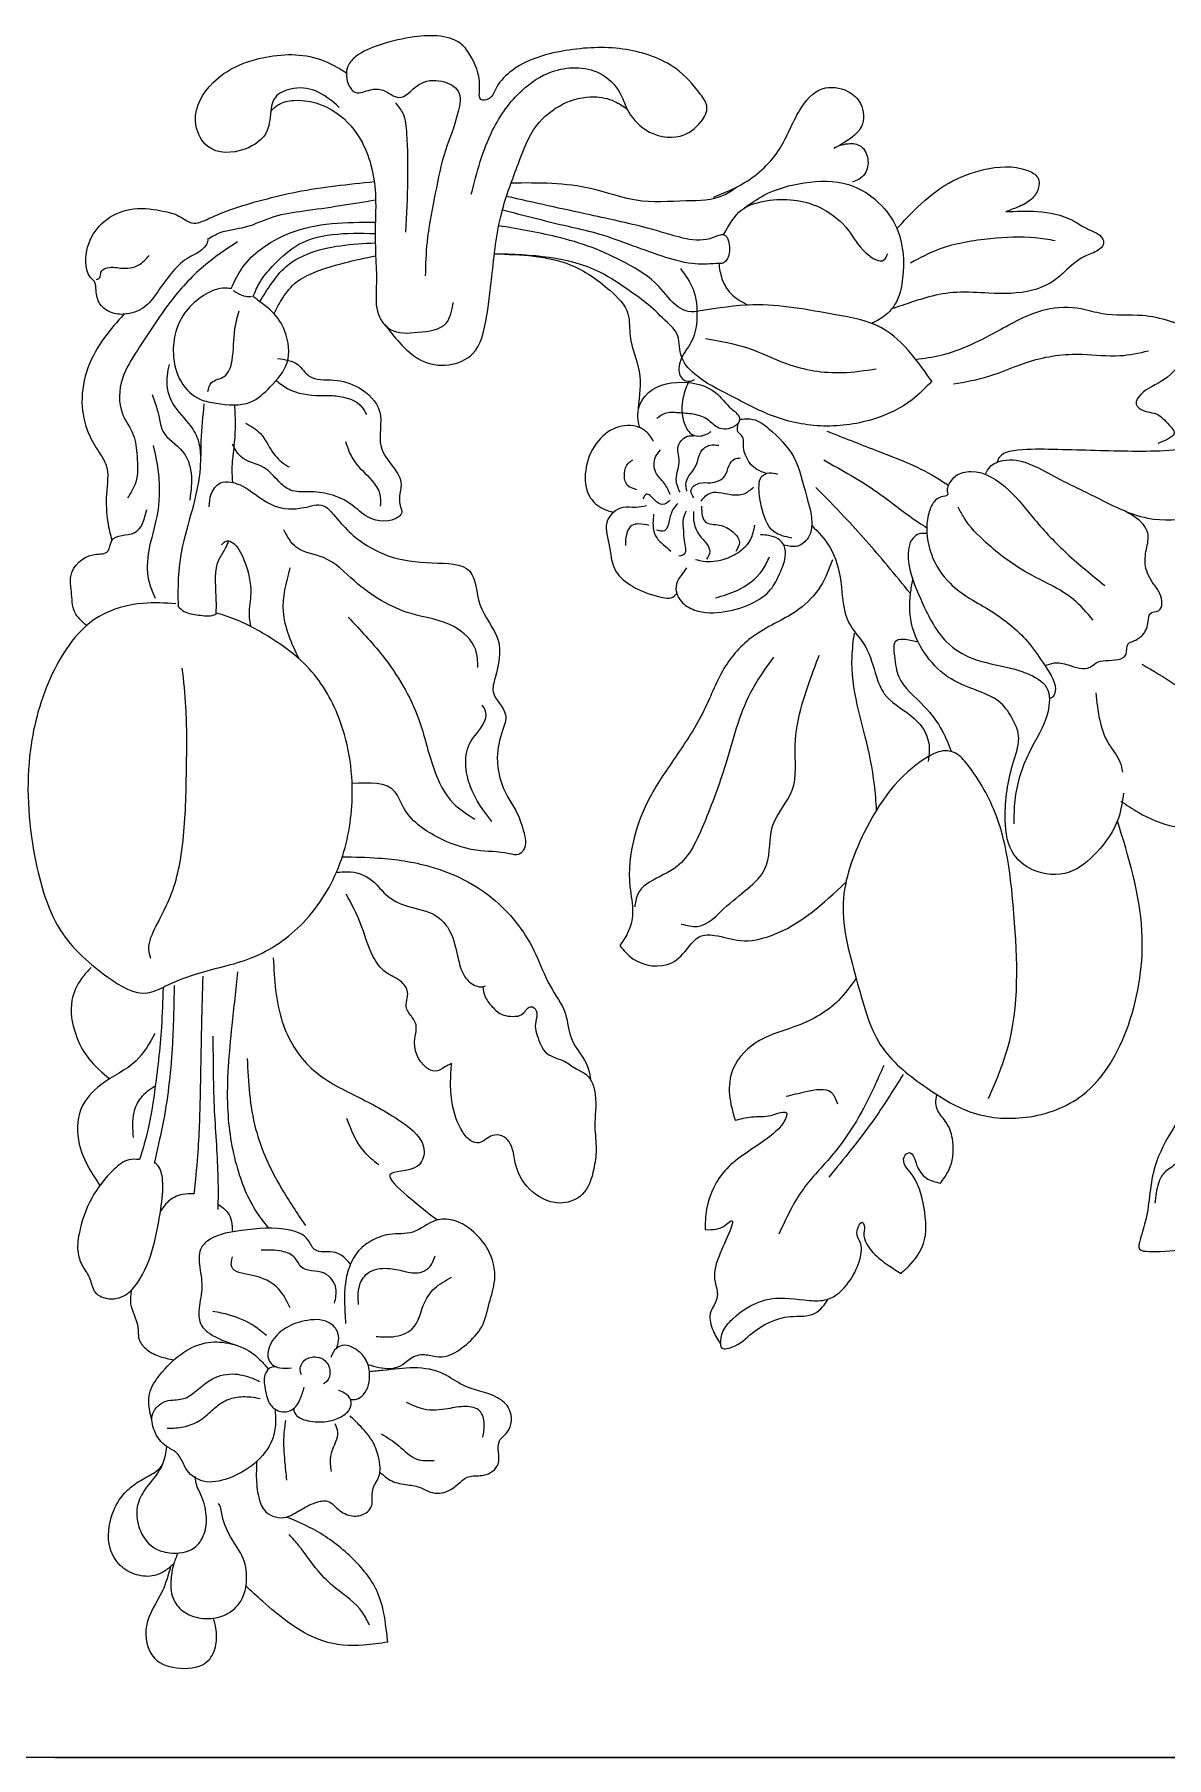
# Model space of a CAD drawing. Header units: millimetres. Extents: x -942 to 1387, y 0 to 1964.
# Drawn here: x -244.3 to -112, y 1139.7 to 1341.2 of the extents above; entities that cross this region are included whole.
import ezdxf

# ---------------------------------------------------------------- set-up
doc = ezdxf.new("R2010")
doc.units = ezdxf.units.MM
doc.layers.add('ceco.net 174', color=7, linetype='Continuous')

msp = doc.modelspace()

# ---------------------------------------------------------------- linework, layer by layer
at = {"layer": 'ceco.net 174', "lineweight": 5}
for p, q in [((266.57, 1139.73), (-266.43, 1139.73)), ((-241.94, 1139.73), (242.07, 1139.73))]:
    msp.add_line(p, q, dxfattribs=at)
for points in [[(-193.27, 1322.55), (-190.78, 1330.02), (-187.34, 1334.68), (-183.9, 1336.85), (-178.28, 1336.69), (-175.9, 1334.41), (-175.05, 1332.5), (-172.88, 1330.07), (-168.85, 1329.33), (-166.4, 1331.03), (-165.72, 1332.73), (-166.46, 1334.21), (-169.37, 1337.23), (-175.14, 1339.45), (-181.82, 1339.4), (-188.76, 1336.8), (-190.45, 1334.79), (-191.25, 1333.68), (-192.15, 1333.63), (-192.31, 1334.74), (-193.21, 1338.45), (-194.27, 1339.93), (-199.94, 1340.93), (-203.7, 1340.09), (-206.45, 1338.87), (-207.51, 1337.86), (-207.78, 1335.8), (-206.79, 1334.45), (-205.07, 1334.74), (-203.59, 1334.69), (-201.74, 1333.84), (-199.46, 1335.32), (-196.7, 1335.74), (-194.8, 1334.58), (-194.8, 1332.2), (-196.49, 1327.01), (-197.6, 1322.03), (-198.45, 1316.95), (-198.66, 1312.98)], [(-208.71, 1332.69), (-211.48, 1334.62), (-214.42, 1334.83), (-216.38, 1333.59), (-216.68, 1332.58), (-217.16, 1329.93), (-219.74, 1327.81), (-224.07, 1328.12), (-225.52, 1331.12), (-223.45, 1335.61), (-217.72, 1338.49), (-210.91, 1338.29), (-207.87, 1336.75)], [(-203.43, 1307.33), (-201.67, 1305.2), (-199.19, 1303.14), (-195.91, 1302.59), (-193.1, 1303.9), (-191.58, 1307.68), (-190.87, 1312.89), (-189.72, 1320.38), (-187.76, 1326.15), (-185.64, 1330.55), (-182.52, 1333.09), (-178.92, 1333.93), (-176.53, 1333.4), (-175.05, 1332.5)], [(-164.95, 1322.19), (-161.32, 1323.89), (-157.24, 1327.82), (-154.86, 1332.38), (-152.23, 1334.87), (-149.25, 1334.57), (-147.76, 1333.13), (-147.66, 1330.45), (-149.15, 1328.91), (-150.89, 1327.87)], [(-216.73, 1332.23), (-215.79, 1333.04), (-214.03, 1333.51), (-209.11, 1332.1), (-206.05, 1328.62), (-204.47, 1322.22), (-204.51, 1317.84), (-204.38, 1311.54), (-204.13, 1308.48), (-202.72, 1306.73), (-199.49, 1306.39), (-196.2, 1307.46), (-195.39, 1309.87)], [(-200.92, 1318.09), (-200.68, 1324.19), (-200.8, 1329.62), (-201.24, 1331.97), (-202.11, 1333.21)], [(-150.23, 1328.24), (-149.22, 1328.45), (-147.73, 1328.15), (-146.92, 1326.66), (-147.25, 1324.94), (-147.98, 1324.27), (-148.75, 1323.95)], [(-143.51, 1318.51), (-141.05, 1321.07), (-137.45, 1323.83), (-133.35, 1325.41), (-128.22, 1325.31), (-127.04, 1324.48), (-126.99, 1323.19), (-127.78, 1321.96), (-129.41, 1321.02), (-130.79, 1320.48)], [(-224.06, 1317.31), (-224.21, 1316.74), (-224.78, 1316.02), (-226.54, 1314.99), (-228.37, 1313.27), (-229.9, 1311.21), (-231.31, 1309.49), (-233.53, 1308.54), (-235.23, 1308.65), (-236.69, 1309.72), (-237.15, 1311.29), (-237.34, 1312.32), (-237.8, 1312.81), (-238.22, 1313.73), (-237.84, 1317.16), (-235.89, 1319.6), (-232.76, 1320.82), (-229.1, 1320.52), (-227.23, 1319.87), (-225.97, 1319.18), (-223.91, 1319.72), (-221.39, 1320.75), (-217.61, 1321.89), (-213.68, 1322.81), (-204.62, 1324.02)], [(-188.61, 1323.88), (-179.19, 1323.21), (-173.99, 1321.87), (-168.16, 1321.79), (-163.77, 1322.42), (-162.27, 1323.37)], [(-161.32, 1320.93), (-159.06, 1322.41), (-154.34, 1323.87), (-149.18, 1323.68), (-145.27, 1321.17), (-143.4, 1318.25), (-142.84, 1312.74), (-143.49, 1310.13), (-144.77, 1308.46), (-146.45, 1307.43)], [(-224.06, 1317.31), (-222.62, 1318.05), (-219.69, 1318.71), (-216.31, 1319.94), (-212.87, 1320.59), (-204.46, 1321.87)], [(-163.73, 1317.87), (-161.65, 1320.7), (-158.37, 1321.83), (-152.2, 1320.83), (-149.18, 1318.31), (-147.1, 1315.66), (-145.02, 1314.85), (-144.58, 1315.6)], [(-164.16, 1314.45), (-164.62, 1314.42), (-167.44, 1314.43), (-170.97, 1315.3), (-174.9, 1316.7), (-178.73, 1317.98), (-181.92, 1318.75), (-189.64, 1320.69)], [(-130.79, 1320.48), (-127.09, 1320.53), (-122.99, 1319.49), (-121.11, 1318.43), (-119.49, 1317.37), (-119.34, 1316.83), (-119.78, 1316.14), (-121.34, 1315.38), (-123.63, 1313.72), (-124.97, 1312.55), (-127.66, 1311.31), (-132.75, 1310.97), (-136.51, 1311.06), (-139.77, 1310.52), (-141.68, 1309.94), (-144.13, 1309.12)], [(-221.34, 1311.5), (-219.94, 1314.09), (-217.9, 1316.09), (-214.46, 1318.02), (-204.48, 1319.29)], [(-218.77, 1310.57), (-218.01, 1312.23), (-216.54, 1314.07), (-213.92, 1316.4), (-204.51, 1317.95)], [(-139.44, 1300.66), (-141.8, 1303.85), (-145.31, 1306.91), (-150.67, 1308.44), (-160.37, 1309.59), (-166.5, 1308.89), (-167.9, 1308.82), (-169.05, 1309.33), (-171.35, 1311.76), (-175.24, 1314.5), (-179.13, 1316.29), (-183.34, 1317.56), (-190.07, 1318.85)], [(-220.59, 1316.98), (-224.58, 1314.1), (-228.51, 1309.88), (-232.28, 1304.33), (-234.06, 1301), (-234.06, 1296.86), (-232.8, 1294.42), (-232.35, 1291.91), (-232.5, 1288.87), (-233.46, 1287.02)], [(-218, 1309.98), (-216.64, 1312.08), (-214.96, 1314.05), (-212.47, 1315.53), (-204.5, 1316.86)], [(-163.45, 1317.61), (-163.22, 1317.15), (-163.08, 1316.14), (-163.24, 1315.16), (-163.57, 1314.68), (-163.99, 1314.45), (-164.16, 1314.45)], [(-141.93, 1314.51), (-138.53, 1316.14), (-132.56, 1317.37), (-127.33, 1317.47), (-125.01, 1317.13)], [(-237.1, 1312.58), (-236.71, 1312.79), (-236.57, 1313.41), (-236.03, 1313.88), (-234.24, 1313.9), (-232.15, 1314.27), (-230.95, 1315.36)], [(-216.34, 1308.59), (-215.3, 1310.44), (-213.74, 1312.24), (-211.64, 1313.39), (-204.45, 1315.34)], [(-139.44, 1300.66), (-141.74, 1298.49), (-146.01, 1296.32), (-152.08, 1295.43), (-157.95, 1296.58), (-162.99, 1299), (-167.12, 1301.48), (-168.78, 1303.79), (-169.23, 1306.22), (-170.35, 1307.54), (-172.54, 1309.59), (-174.79, 1311.25), (-178.24, 1313.42), (-190.57, 1315.57)], [(-190.57, 1315.57), (-181.64, 1314.26), (-177.07, 1311.3), (-174.96, 1308.54), (-174.69, 1305.93), (-173.65, 1301.79), (-173.77, 1297.53)], [(-168.82, 1313.84), (-167.35, 1311.44), (-166.9, 1308.06), (-167.45, 1305.46), (-168.68, 1303.4), (-168.91, 1301.48), (-168.48, 1300.86), (-167.79, 1300.66), (-167.16, 1300.86)], [(-164.34, 1314.48), (-163.96, 1312.65), (-162.72, 1310.72), (-160.89, 1309.57)], [(-221.34, 1311.5), (-222.35, 1311.55), (-224.57, 1310.68), (-226.6, 1308.88), (-227.81, 1306.5), (-228.11, 1303.87), (-227.21, 1300.63), (-224.95, 1298.55), (-223.1, 1298.1), (-219.11, 1298.22), (-216.77, 1300.02), (-214.81, 1302.85), (-215.07, 1306.5), (-216.54, 1308.8), (-217.94, 1309.93), (-218.77, 1310.57)], [(-221.1, 1311.29), (-220.71, 1311.03), (-219.63, 1310.6), (-218.96, 1310.56)], [(-233.88, 1308.5), (-236.16, 1305.78), (-238.09, 1302.22), (-238.79, 1298.2), (-238.02, 1294.56), (-236.78, 1292.32), (-236, 1290.93), (-235.93, 1287.45), (-235.77, 1284.2), (-235.31, 1282.03)], [(-224.08, 1299.46), (-223.63, 1300.51), (-222.16, 1301.23), (-221.25, 1303.08), (-220.91, 1306.77), (-220.42, 1308.91)], [(-141.3, 1303.23), (-138.38, 1303.72), (-131.39, 1306.73), (-126.11, 1309.06), (-121.96, 1309.17), (-119.52, 1308.6), (-114.81, 1308.38), (-111.57, 1307.7), (-109.09, 1305.96), (-109.23, 1304.98), (-110.03, 1303.25), (-112.65, 1300.62), (-115.23, 1298.84), (-115.54, 1298.04), (-115.19, 1297.51), (-113.19, 1296.84), (-111.67, 1295.55), (-111.09, 1294.53), (-111.85, 1293.91), (-113.01, 1293.37)], [(-165.87, 1305.67), (-160.87, 1304.53), (-156.42, 1302.73), (-149.92, 1301.68), (-145.92, 1302.13)], [(-136.91, 1300.35), (-132.76, 1301.25), (-128, 1302.98), (-121.83, 1303.83), (-117.45, 1303.66), (-114.09, 1304.22)], [(-228.61, 1302.61), (-228.85, 1301.35), (-228.37, 1298.41), (-226.32, 1295.71), (-225.26, 1293.89), (-224.92, 1291.74)], [(-215.92, 1303.33), (-213.52, 1302.59), (-212.23, 1301.27), (-209.35, 1300.8), (-206.44, 1299.92), (-204, 1297.16), (-203.82, 1293.01), (-202.51, 1290.78), (-201.51, 1288.87), (-201.59, 1286.12), (-201.42, 1285.21), (-201.71, 1284.87), (-205.34, 1284.78), (-207.25, 1286.21), (-209.82, 1287.44), (-212.28, 1287.75), (-214.43, 1287.95), (-215.77, 1288.95), (-217.51, 1290.55), (-220.22, 1291.86), (-221.2, 1293.32)], [(-216.1, 1300.75), (-214.71, 1299.79), (-210.99, 1299), (-209.07, 1298.95), (-206.02, 1297.61), (-205.52, 1296.76)], [(-173.56, 1295.23), (-173.81, 1296.47), (-172.95, 1298.94), (-168.61, 1300.55), (-164.72, 1299.35), (-162.85, 1297.44), (-161.91, 1296.24), (-162.06, 1295.76)], [(-167.86, 1300.66), (-168.5, 1298.8), (-168.31, 1295.6), (-167.44, 1294.43), (-166.45, 1294.27), (-165.22, 1294.78)], [(-230.58, 1299.1), (-229.77, 1296.42), (-229.33, 1294.82), (-227.03, 1292.46), (-226.04, 1289.92), (-226.18, 1286.78)], [(-224.53, 1298.04), (-224.88, 1293.7), (-224.98, 1290.56), (-225.77, 1286.19), (-227.02, 1281.43), (-227.5, 1278.05), (-227.56, 1274.31)], [(-219.66, 1295.77), (-217.93, 1294.55), (-216.51, 1292.38), (-215.04, 1290.93), (-214.58, 1290.64)], [(-162.06, 1295.76), (-162.58, 1295.35), (-164.39, 1295.23), (-165.65, 1296.18), (-167.32, 1296.81), (-169.09, 1296.97), (-170.63, 1296.9), (-171.58, 1296.3)], [(-158.78, 1289.88), (-159.89, 1290.36), (-161.46, 1293.37), (-161.55, 1294.16), (-162.09, 1294.77), (-162.06, 1295.76)], [(-161.92, 1296.2), (-160.34, 1296.21), (-158.47, 1295.12), (-155.58, 1291.79), (-154.09, 1287.26), (-153.9, 1282.36), (-155.1, 1281.39), (-156.73, 1281.51)], [(-207.99, 1293.62), (-207.05, 1291.47), (-204.85, 1289.01), (-204, 1287.53), (-203.91, 1286.05)], [(-171.96, 1293.62), (-172.59, 1294.54), (-173.65, 1295.27), (-176.36, 1295.22), (-178.64, 1293.43), (-179.9, 1290.23), (-179.46, 1287.23), (-177.91, 1285.78), (-176.6, 1285.35)], [(-168.87, 1287.69), (-169.31, 1289.19), (-168.95, 1291.44), (-169.11, 1292.83), (-168.02, 1294.23), (-167.29, 1294.27)], [(-151.72, 1294.84), (-146.02, 1292.62), (-139.03, 1289.48), (-137.49, 1288.5)], [(-230.2, 1275.28), (-230.96, 1277.41), (-230.94, 1280.87), (-230, 1284.87), (-229.82, 1289.86), (-230.43, 1293.17)], [(-170.02, 1287.44), (-170.73, 1288.75), (-171.7, 1290.01), (-171.72, 1291.81), (-171.15, 1292.63)], [(-168.07, 1287.8), (-168.16, 1288.84), (-166.98, 1290.84), (-166.43, 1292.43), (-165.36, 1293.19), (-164.34, 1293.18)], [(-167.25, 1287.04), (-167.6, 1287.84), (-166.63, 1288.74), (-165.31, 1288.8), (-163.64, 1289.59), (-163.14, 1290.8), (-162.5, 1291.56), (-161.8, 1291.7)], [(-133.16, 1289.8), (-132.62, 1290.67), (-131.12, 1291.4), (-125.16, 1289.57), (-120.53, 1287.26), (-114.2, 1284.67), (-108.5, 1284.76), (-104.22, 1286.45), (-102.8, 1288.86), (-102.98, 1292.06), (-103.6, 1293.49), (-104.03, 1293.54), (-108.6, 1292.92), (-117.04, 1292.48), (-125.78, 1292.7), (-129.86, 1292.53), (-130.85, 1292.28), (-131.41, 1291.91), (-131.63, 1291.63), (-131.8, 1291.2)], [(-173.93, 1287.97), (-175.03, 1288.53), (-175.36, 1289.9), (-174.91, 1291.09), (-174.38, 1291.47)], [(-155.81, 1282.33), (-157.87, 1283.07), (-159.37, 1286.1), (-159.63, 1288.46), (-159.33, 1289.51), (-158.43, 1289.96), (-157.46, 1289.81)], [(-152.07, 1291.46), (-145.78, 1287.68), (-141.18, 1284.3), (-140.02, 1283.54)], [(-137.49, 1288.5), (-136.57, 1289.63), (-134.87, 1290.12), (-130.42, 1287.93), (-127.38, 1284.47), (-123.63, 1280.51), (-119.18, 1276.77)], [(-223.91, 1286), (-223.69, 1287.47), (-222.6, 1288.77), (-221.4, 1288.88), (-219.28, 1287.96), (-216.34, 1286.11), (-212.85, 1285.89), (-210.57, 1286.11), (-209.4, 1285.1), (-207.56, 1283.07), (-203.01, 1280.27), (-197.83, 1279.43), (-193.45, 1278.44), (-192.27, 1274.57), (-190.14, 1270.39), (-190.49, 1265.99), (-190.71, 1264.33), (-189.27, 1261.66), (-189.62, 1259.84), (-190.23, 1256.66), (-189, 1252.03), (-188.08, 1250.49), (-187.19, 1248.15), (-187.19, 1245.82), (-187.74, 1245.34), (-188.84, 1245.41), (-192.68, 1245.82), (-197.32, 1247.41), (-201.2, 1250.83), (-202.16, 1252.61), (-207.21, 1253.62)], [(-170.01, 1286.74), (-170.91, 1286.24), (-171.87, 1286.81), (-172.81, 1287.45), (-173.2, 1286.92)], [(-166.41, 1286.65), (-165.51, 1287.52), (-162.98, 1287.43), (-161.38, 1287.52), (-160.27, 1288.28)], [(-141.92, 1275.83), (-144.62, 1279.12), (-149.68, 1284.83), (-153, 1288.26)], [(-137.49, 1288.5), (-137.65, 1287.92), (-137.57, 1287.41), (-138.32, 1287.14), (-139.16, 1286.58), (-139.78, 1285.23), (-140.02, 1283.24), (-139.48, 1280.43), (-137.3, 1277.04), (-132.41, 1273.73), (-128, 1269.95), (-126.19, 1267.39), (-125.04, 1264.23), (-125.23, 1263.82), (-125.67, 1263.53)], [(-238.24, 1272.09), (-239.64, 1273.67), (-240.03, 1276.07), (-240.11, 1277.85), (-237.32, 1280.4), (-235.77, 1280.79), (-235.31, 1282.03), (-232.68, 1282.96), (-231.21, 1285.67)], [(-172.77, 1286.1), (-174.04, 1285.91), (-175.55, 1285.9), (-176.6, 1285.35), (-177.34, 1284.44), (-177.19, 1281.7), (-176.36, 1278.43), (-174.43, 1276.69), (-171.38, 1275.48), (-169.54, 1275.53), (-169.25, 1275.86)], [(-169.12, 1286.37), (-169.69, 1285.68), (-170.13, 1284.33), (-170.68, 1283.18), (-171.62, 1283.27)], [(-166.36, 1286.05), (-165.88, 1284.19), (-164.29, 1283.85), (-162.68, 1283.04), (-161.93, 1281.83), (-162.36, 1280.77)], [(-120.56, 1272.72), (-122.91, 1275.18), (-128.21, 1278.24), (-133.07, 1281.79), (-135.64, 1284.68), (-136.35, 1285.94)], [(-172.46, 1283.81), (-173.69, 1283.98), (-174.51, 1283.79), (-175.09, 1282.92), (-175.25, 1281.45)], [(-171.95, 1285.13), (-172.03, 1284.06), (-171.73, 1282.6), (-170.83, 1281.57), (-169.94, 1280.79)], [(-168.15, 1285.48), (-168.5, 1284.58), (-168.47, 1283.16), (-168.4, 1282.03), (-168.4, 1280.43), (-169, 1280.22)], [(-167.3, 1285.45), (-167.23, 1284.08), (-166.61, 1282.68), (-165.72, 1281.6), (-165.39, 1280.77), (-165.76, 1279.88)], [(-167.06, 1279.82), (-166.15, 1279.64), (-163.7, 1279.86), (-161.9, 1280.76), (-160.63, 1282.12), (-160.13, 1283.85)], [(-153.45, 1283.8), (-151.37, 1281.28), (-150.08, 1277.22), (-149.12, 1272.41), (-147.19, 1269.64), (-145.91, 1266.13), (-144.98, 1264.12), (-142.01, 1261.67), (-140.24, 1259.7), (-139.72, 1257.5), (-139.84, 1256.21)], [(-126.19, 1267.39), (-125.14, 1267.72), (-123.48, 1267.5), (-120.93, 1267.22), (-120.21, 1267.72), (-119.1, 1268), (-116.72, 1268.77), (-116.45, 1269.99), (-115.89, 1270.27), (-114.79, 1270.99), (-114.12, 1272.59), (-113.9, 1273.48), (-112.9, 1273.86), (-112.75, 1275.81), (-113.46, 1276.91), (-114.45, 1279.07), (-114.34, 1281), (-114.18, 1282.94), (-114.73, 1283.94), (-116.86, 1285.5)], [(-223.09, 1273.43), (-223.1, 1275.53), (-222.75, 1279.87), (-222, 1281.14), (-221.63, 1281.99)], [(-222.48, 1281.53), (-222.17, 1281.85), (-221.63, 1281.99), (-221, 1281.64), (-219.75, 1279.51), (-219.06, 1275.88), (-219.25, 1273.42), (-219.09, 1272)], [(-192.51, 1267.21), (-192.76, 1269.24), (-195.3, 1271.97), (-200.32, 1273.5), (-206.93, 1277.31), (-210.55, 1280.04), (-213.73, 1281.25), (-215.19, 1283.28)], [(-168.11, 1278.83), (-168.75, 1277.95), (-169.29, 1276.92), (-169.25, 1275.86), (-168.73, 1274.94), (-167.16, 1273.91), (-163.63, 1273.74), (-160.19, 1274.84), (-158.28, 1276.3), (-157.2, 1278.21), (-156.56, 1280.12), (-156.71, 1281.46), (-157.41, 1282.24), (-158.5, 1282.62), (-159.44, 1282.71)], [(-140.01, 1282.86), (-140.92, 1282.81), (-141.61, 1282.33), (-142.18, 1279.9), (-140.73, 1275.2), (-137.7, 1270.18), (-134.63, 1268.24), (-130.37, 1267.16), (-128.37, 1266.52), (-126, 1264.84), (-125.88, 1261.94), (-128.06, 1257.23), (-129.73, 1251.63), (-129.84, 1248.93)], [(-151.03, 1279.79), (-152.43, 1276.71), (-154.96, 1274.01), (-160.05, 1271.02), (-163.54, 1267.37), (-166.07, 1262.17), (-169.41, 1256.7), (-172.56, 1251.69), (-174.23, 1247.28), (-174.72, 1241.54), (-174.42, 1238.48), (-175, 1236.11), (-175.92, 1234.67)], [(-164.72, 1275.34), (-162.2, 1276.21), (-159.23, 1278.59), (-158.4, 1280.14)], [(-214.49, 1278.83), (-215.28, 1273.75), (-213.49, 1268.29)], [(-117.02, 1252.49), (-117.61, 1249.58), (-120.15, 1245.59), (-123.38, 1243.26), (-127.64, 1243.53), (-130.04, 1245.66), (-130.84, 1249.92), (-130.57, 1253.22), (-129.83, 1256.31), (-129.29, 1259.25), (-129.98, 1261.14), (-131.34, 1263.01), (-133.89, 1264.4), (-137.18, 1265.85), (-140.02, 1268.54), (-141.67, 1271.84), (-141.91, 1275.87), (-141.65, 1277.43)], [(-114.85, 1267.57), (-111.01, 1265.22), (-107.56, 1263.03), (-104.35, 1262.17), (-100.8, 1262.54), (-96.36, 1264.68), (-92.76, 1267.96), (-90.1, 1271.25), (-89.86, 1272.58), (-91.04, 1273.05), (-94.72, 1274.46), (-96.68, 1275.48), (-99.38, 1276.83), (-104.97, 1277.22)], [(-227.8, 1274.65), (-231.66, 1274.69), (-236.78, 1273.16), (-242.26, 1266.44), (-244.82, 1257.6), (-244.3, 1245.03), (-241.02, 1236.04), (-235.75, 1230.97), (-231.14, 1229.14), (-229.09, 1229.91), (-225.52, 1231.34), (-219, 1233.23), (-212.93, 1237.35), (-208.63, 1244.28), (-207.2, 1251.96), (-208.91, 1261.7), (-212.81, 1267.66), (-216.53, 1270.52), (-221.28, 1272.98), (-223, 1273.55)], [(-227.56, 1274.31), (-226.83, 1273.75), (-225.18, 1273.33), (-223.35, 1273.34), (-223.09, 1273.43)], [(-207.67, 1273.06), (-203.66, 1268.58), (-199.42, 1261.13), (-197.66, 1255.37), (-195.34, 1251.29), (-192.85, 1249.45)], [(-145.88, 1250.52), (-146.14, 1253.5), (-147.21, 1259.08), (-148.14, 1262.82), (-148.75, 1268.46), (-148.48, 1271.21)], [(-141.01, 1270.16), (-142.52, 1270.45), (-143.57, 1270.33), (-143.8, 1268.53), (-143.28, 1266.09), (-140.31, 1262.65), (-138.22, 1259.8), (-137.14, 1257.36)], [(-157.94, 1268.41), (-160.65, 1264.21), (-163.56, 1255.81), (-166.08, 1248.92), (-169.23, 1243.93), (-172.43, 1242.09), (-173.62, 1241.03), (-174.05, 1239.89), (-174.16, 1239.19)], [(-168.72, 1237.19), (-166.84, 1236.92), (-163.4, 1239.31), (-158.75, 1244.11), (-158, 1248.77), (-155.76, 1252.83), (-155.41, 1258.05), (-154.57, 1262.93), (-152.59, 1268.65)], [(-230.74, 1233.18), (-230.96, 1234.27), (-230.14, 1236.9), (-228.32, 1240.76), (-226.92, 1247.47), (-226.57, 1255.67), (-226.64, 1262.58), (-227.06, 1267.12)], [(-120.24, 1264.23), (-119.8, 1261.04), (-118.76, 1258.28), (-117.45, 1256.17), (-117.13, 1254.94)], [(-190.86, 1249.17), (-193.38, 1253.25), (-193.33, 1258.54), (-191.66, 1261.06), (-191.61, 1262.12), (-192.02, 1262.78)], [(-117.33, 1251.58), (-115.31, 1250.26), (-111.07, 1248.59), (-104.96, 1248.71), (-101.36, 1251.01), (-99.77, 1254.42), (-100.09, 1258.73), (-100.88, 1260.83), (-100.92, 1261.63), (-100.8, 1262.54)], [(-132.79, 1216.8), (-130.57, 1222.62), (-129.83, 1238.33), (-131.87, 1249.79), (-135.29, 1255.89), (-136.65, 1257.17), (-137.88, 1257.45), (-139.87, 1256.74), (-147.36, 1247.83), (-149.79, 1239.68), (-148.1, 1230.22), (-145.13, 1222.63), (-140.06, 1218.07), (-134.99, 1215.25), (-128.4, 1214.6), (-121.81, 1217.2), (-116.45, 1225.38), (-114.86, 1236.39), (-117.72, 1249.27)], [(-209.04, 1243.22), (-207.38, 1243.3), (-204.64, 1242.09), (-203.28, 1240.65), (-200.75, 1239.29), (-197.4, 1238.17), (-196.07, 1236.85), (-194.77, 1232.98), (-194.02, 1231.02), (-192.75, 1229.97), (-192.06, 1229.85), (-191.61, 1229.97)], [(-208.35, 1245.07), (-204.14, 1244.91), (-198.12, 1243.93), (-190.46, 1239.92), (-185.73, 1233.65), (-184.07, 1229.98), (-182.27, 1226.67), (-181.56, 1223.79), (-179.63, 1220.41), (-179.33, 1218.99)], [(-175.92, 1234.67), (-174.4, 1233.14), (-169.84, 1232.67), (-167.86, 1234.5), (-166.56, 1235.73), (-164.85, 1235.87), (-161.8, 1235.26), (-158.16, 1235.86), (-149.47, 1242.09)], [(-195.58, 1220.88), (-196.35, 1220.48), (-197.52, 1219.99), (-198.5, 1220.39), (-199.87, 1223.82), (-199.73, 1225.39), (-200.18, 1226.28), (-200.85, 1227.39), (-200.72, 1229.22), (-201.56, 1230.51), (-203.3, 1231.58), (-204.73, 1233.37), (-206.25, 1237.34), (-207.9, 1240.68)], [(-87.71, 1238.27), (-92.14, 1229.22), (-98.84, 1219.41), (-104.05, 1212.11), (-105.94, 1210.42), (-107.7, 1210.49), (-108.38, 1211.5), (-109.39, 1211.91), (-110.48, 1211.5), (-110.48, 1210.62), (-111.02, 1209.07), (-112.24, 1208.12), (-112.91, 1206.9), (-113.36, 1204.54)], [(-216.43, 1233.23), (-215.37, 1225.76), (-211.98, 1220.33), (-206.62, 1217.02), (-201.54, 1214.13), (-198.78, 1210.61), (-199.58, 1208.87), (-202.79, 1207.87), (-200.81, 1205.46), (-197.24, 1202.59)], [(-237.71, 1232.1), (-238.86, 1230.81), (-239.96, 1228.28), (-239.53, 1224.31), (-238, 1221.44), (-235.55, 1219.1)], [(-220.59, 1231.62), (-221.27, 1225.31), (-221.77, 1215.73), (-220.62, 1208.58), (-218.12, 1203.12), (-217, 1201.64)], [(-229.3, 1229.75), (-229.51, 1225.15), (-230.32, 1217.51), (-231.2, 1212.63), (-232.08, 1209.66)], [(-228.01, 1230.01), (-228.25, 1222.68), (-229.37, 1213.65), (-230.33, 1209.33)], [(-225.67, 1205.64), (-225.25, 1210.1), (-224.94, 1217.25), (-224.78, 1225.51), (-224.63, 1231.1)], [(-191.92, 1229.87), (-191.68, 1228.78), (-190.83, 1227.53), (-189.58, 1226.57), (-188.36, 1226.4), (-187.63, 1226.49), (-186.99, 1226.98), (-186.72, 1227.31), (-186.25, 1227.52), (-185.8, 1227.26), (-185.79, 1225.28), (-185.57, 1224.16), (-184.42, 1222.07), (-182.32, 1221.1), (-181.01, 1220.27), (-179.85, 1219.6), (-178.78, 1217.25), (-178.82, 1213.51), (-178.68, 1210.82), (-178.96, 1208.55), (-180.29, 1205.57), (-182.56, 1204.58), (-186.1, 1205.86), (-188.09, 1209.12), (-188.85, 1211.72), (-189.72, 1212.43), (-190.79, 1212.45), (-191.56, 1212.03), (-192.38, 1211.61), (-193.31, 1211.84), (-194.31, 1212.94), (-195.51, 1216.23), (-195.69, 1218.85), (-195.58, 1220.88)], [(-148.26, 1230.87), (-150.34, 1228.27), (-154.98, 1225.37), (-159.57, 1223.57), (-162.68, 1220.23), (-163.08, 1217.23), (-162.43, 1214.25)], [(-230.26, 1224.39), (-232.47, 1221.2), (-236.57, 1218.41), (-238.92, 1215.54), (-239.11, 1211.44), (-237.94, 1208.58), (-236.7, 1206.63)], [(-223.48, 1224.08), (-223.32, 1215.32), (-222.9, 1207.41), (-222.9, 1203.8)], [(-219.48, 1221.48), (-218.49, 1213.26), (-215.46, 1206.27), (-212.67, 1201.94)], [(-145.04, 1220.67), (-147.42, 1215.63), (-151.18, 1210.03), (-154.41, 1206.28), (-157.31, 1200.93)], [(-142.79, 1219.59), (-146.33, 1214.16), (-151.48, 1207.59)], [(-230.22, 1218.24), (-231.95, 1216.84), (-232.73, 1215.15), (-232.8, 1212.22)], [(-156.47, 1217.05), (-154.14, 1217.6), (-151.17, 1217.5), (-150.47, 1216.18)], [(-162.43, 1214.25), (-160.5, 1214.63), (-158.28, 1214.81), (-157.44, 1215.06), (-156.43, 1215.12), (-156.55, 1214.42), (-157.46, 1213.13), (-159.49, 1211.53), (-163.87, 1208.07), (-165.85, 1203.21), (-165.93, 1201.46)], [(-204.1, 1209.02), (-205.77, 1210.54), (-207.83, 1214.47)], [(-232.08, 1209.66), (-233.33, 1209.62), (-235.03, 1208.52), (-237.65, 1205.13), (-239.13, 1200.97), (-239.25, 1198.69), (-238.66, 1197.09), (-237.87, 1195.71), (-237.32, 1194.23), (-235.9, 1193.42), (-233.66, 1193.85), (-232.31, 1195.24), (-230.46, 1199.44), (-229.58, 1203.86), (-229.37, 1207.26), (-229.96, 1208.99), (-230.33, 1209.33)], [(-143.03, 1196.34), (-142.13, 1197.19), (-140.41, 1199.83), (-140.34, 1203.98), (-141.95, 1208.17), (-142.66, 1209.19), (-142.56, 1210.15), (-142.03, 1210.46), (-141.52, 1209.93), (-141.2, 1209.03), (-140.06, 1207.48), (-138.42, 1206.89)], [(-225.67, 1205.64), (-227.06, 1205.57), (-228.72, 1204.73), (-229.62, 1203.57)], [(-222.89, 1204.43), (-221.73, 1203.42), (-221.31, 1202.41), (-221.21, 1201.2)], [(-165.93, 1201.46), (-164.63, 1201.52), (-163.61, 1201.96), (-162.98, 1202.44), (-164.31, 1198.35), (-164.76, 1195.31), (-164.51, 1193.68), (-165.33, 1191.61), (-165, 1189.65), (-164.14, 1188.1)], [(-207.39, 1197.42), (-209.15, 1198.77), (-211.62, 1199.15), (-212.37, 1200.27), (-214.47, 1201.4), (-220.16, 1201.35), (-223.81, 1200.33), (-224.83, 1199.36), (-225.05, 1197.38), (-224.78, 1194.8), (-225.1, 1192.22), (-224.94, 1190.5), (-223.27, 1188.95), (-220.69, 1187.93)], [(-205.36, 1185.69), (-204.07, 1185.35), (-201.55, 1185.54), (-200.55, 1186.27), (-198.94, 1186.86), (-197.41, 1186.62), (-196.05, 1186.71), (-193.85, 1188.04), (-192.05, 1190.1), (-191.17, 1192.85), (-190.54, 1195.57), (-191.35, 1199.18), (-192.66, 1200.86), (-195.45, 1202.57), (-197.38, 1202.55), (-200.1, 1201.17), (-202.85, 1200.89), (-204.81, 1200.23), (-206.45, 1198.99), (-207.53, 1197.08), (-208.03, 1194.94), (-208.09, 1193.02), (-207.98, 1190.48)], [(-164.14, 1188.1), (-163.85, 1189.53), (-162.75, 1190.99), (-158.24, 1193.38), (-153.78, 1193.18), (-151.67, 1193.3), (-149.15, 1195.3), (-147.93, 1197.71), (-147.74, 1199.79), (-148.16, 1201.32), (-147.47, 1202.27), (-147.36, 1202.07), (-147.37, 1201.05), (-146.29, 1198.76), (-144.52, 1197.3), (-143.03, 1196.34)], [(-209.26, 1192.87), (-209.1, 1194.58), (-210.49, 1196.36), (-213.18, 1197.11), (-213.88, 1198.13), (-215.43, 1198.93), (-217.85, 1199.04)], [(-214.47, 1192.33), (-215.81, 1194.53), (-219.03, 1196.14), (-221.29, 1197.11), (-221.18, 1198.29)], [(-206.46, 1192.72), (-206.36, 1194.84), (-205.42, 1196.34), (-203.03, 1196.93), (-201.12, 1196.59), (-199.27, 1196.45), (-198.28, 1196.96), (-197.48, 1198.41)], [(-204.4, 1188.97), (-202.44, 1188.94), (-200.19, 1189.86), (-198.71, 1192.99), (-197.58, 1194.57), (-195.6, 1195.89)], [(-233.05, 1194.33), (-233.1, 1192.79), (-232.28, 1190.14), (-232.07, 1188.51), (-231.2, 1187.43), (-229.7, 1186.62), (-228.02, 1186.25)], [(-164.14, 1188.1), (-164.06, 1187.7), (-162.83, 1187.71), (-160.44, 1189.36), (-156, 1191.29), (-154.44, 1191.35), (-153.13, 1191.66), (-152.2, 1192.42), (-151.55, 1193.34)], [(-217.2, 1189.06), (-218.6, 1190.13), (-221.55, 1191.47), (-223.49, 1191.9)], [(-209.05, 1187.57), (-208.78, 1188.49), (-208.97, 1189.63), (-209.96, 1190.6), (-212.78, 1190.78), (-215.26, 1189.75), (-216.8, 1187.96), (-217.02, 1186.46), (-216.51, 1185.65), (-215.65, 1185.28), (-214.3, 1185.31)], [(-230.62, 1179.23), (-230.87, 1180.22), (-230.9, 1182.27), (-229.68, 1184.47), (-227.24, 1186.87), (-224.35, 1188.21), (-221.68, 1188.18), (-219.3, 1187.29), (-217.81, 1186.07), (-216.98, 1185.16)], [(-207.37, 1181.58), (-206.69, 1181.63), (-205.88, 1182.18), (-205.17, 1184.64), (-205.63, 1186.31), (-206.85, 1187.51), (-208.12, 1187.93), (-209.05, 1187.57), (-209.71, 1186.51)], [(-216.06, 1185.4), (-216.68, 1185.35), (-217.31, 1184.72), (-217.37, 1182.82), (-216.71, 1180.94), (-215.69, 1180.22), (-214.26, 1180.38), (-213.27, 1181.66), (-212.8, 1183.05)], [(-213.12, 1184.47), (-213.26, 1184.9), (-212.76, 1186.18), (-211.32, 1186.55), (-210.41, 1186.16), (-209.94, 1185.49), (-209.83, 1184.51), (-210.14, 1183.75), (-210.55, 1183.41)], [(-203.96, 1173.1), (-202.57, 1172.07), (-200.71, 1171.62), (-199.14, 1171.26), (-197.82, 1170.7), (-195.65, 1171.08), (-193.45, 1172.6), (-191.82, 1172.74), (-190.13, 1174.04), (-190.09, 1175.47), (-189.97, 1176.76), (-189.07, 1177.77), (-188.84, 1180.47), (-190.21, 1181.8), (-194.31, 1183.3), (-196.48, 1184.57), (-199.96, 1185.29), (-203.6, 1184.99), (-205.19, 1184.84)], [(-216.21, 1180.47), (-216.17, 1178.84), (-216.53, 1176.94), (-218.67, 1174.09), (-221.7, 1172.37), (-224.62, 1172.04), (-226.46, 1173.26), (-227.77, 1175.39), (-228.9, 1176.1), (-230.33, 1177.95), (-230.51, 1179.94), (-228.93, 1181.4), (-227.06, 1181.66), (-223.85, 1183.83), (-221.23, 1184.58), (-218.85, 1184.07), (-218.02, 1183.71)], [(-228.84, 1178.23), (-226.9, 1178.4), (-225.18, 1179.05), (-223.56, 1180.33), (-222.4, 1181.26), (-220.86, 1181.83), (-219.04, 1181.89), (-217.94, 1181.71)], [(-214.05, 1180.52), (-213.95, 1180.08), (-212.34, 1179.1), (-210.21, 1179.03), (-208.67, 1179.48), (-207.5, 1180.48), (-207.34, 1181.5), (-208.11, 1182.34), (-208.81, 1182.66)], [(-191.93, 1177.19), (-191.76, 1178.78), (-192.29, 1180.24), (-193.93, 1180.77), (-196.01, 1180.51), (-198.84, 1180.46), (-200.84, 1181.26)], [(-218.36, 1174.36), (-218.41, 1172.54), (-218.13, 1170.17), (-217.31, 1168.47), (-214.88, 1167.85), (-213.88, 1168.31), (-212.51, 1169.09), (-211.45, 1169.55), (-210.07, 1169.69), (-208.67, 1168.63), (-206.96, 1167.96), (-205.58, 1168.35), (-205.01, 1168.95), (-204.8, 1171.04), (-204.11, 1172.49), (-204.13, 1174.89), (-204.88, 1176.8), (-206.41, 1178.65), (-207.43, 1179.67)], [(-214.84, 1172.15), (-215.06, 1174.43), (-215.17, 1177.28), (-214.95, 1179.12)], [(-209.63, 1173.17), (-209.71, 1174.9), (-209.1, 1176.69), (-208.88, 1177.76), (-209.19, 1178.73)], [(-203.79, 1177.57), (-201.75, 1176.18), (-199.63, 1174.62), (-197.62, 1174.48)], [(-228.9, 1176.1), (-229.38, 1174.02), (-231.23, 1171.34), (-232.24, 1169.43), (-232.06, 1166.46), (-230.45, 1164.31), (-228.55, 1163.66), (-225.69, 1164.25), (-224.51, 1165.87), (-224.26, 1168.06), (-224.89, 1170.45), (-225.47, 1171.95), (-225.52, 1172.58)], [(-228.04, 1162.42), (-229.04, 1161.59), (-230.31, 1161.01), (-232.4, 1161.1), (-234.31, 1162.2), (-235.49, 1164.21), (-235.21, 1168.27), (-233.78, 1170.68), (-232.4, 1171.83), (-230.78, 1172.79), (-229.4, 1173.97), (-229.24, 1174.4)], [(-227.6, 1163.63), (-228.09, 1162.27), (-228.38, 1160.68), (-228.15, 1158.36), (-227.04, 1156.9), (-225.42, 1156.13), (-223.42, 1156.02), (-221.55, 1156.7), (-220.41, 1157.75), (-219.56, 1160.24), (-219.95, 1163), (-221.42, 1165.54), (-222.48, 1168.44), (-222.69, 1169.21), (-222.84, 1169.42)], [(-203.04, 1153.23), (-203.29, 1155.31), (-204.2, 1158.96), (-207.32, 1163.16), (-211.43, 1166.23), (-214.88, 1167.85)], [(-205.16, 1155.19), (-205.99, 1156.68), (-209.14, 1159.55), (-211.18, 1161.54), (-213.42, 1164.49), (-214.58, 1165.82)], [(-228.43, 1162.08), (-229.39, 1159.2), (-231.26, 1155.13), (-230.32, 1151.35), (-227.29, 1150.17), (-224.03, 1151.06), (-223.14, 1152.91), (-223.14, 1154.84), (-223.42, 1156.02)], [(-203.04, 1153.23), (-205.86, 1152.86), (-210.64, 1153.36), (-214.75, 1155.6), (-217.66, 1157.97), (-219.65, 1159.82)]]:
    msp.add_spline(points, degree=3, dxfattribs=at)
for points, knots in [([(-163.45, 1317.61), (-163.56, 1317.68), (-163.82, 1317.86), (-164.53, 1317.68), (-165.97, 1317), (-168.02, 1317.22), (-170.22, 1317.88), (-172.62, 1318.57), (-175.78, 1319.35), (-181.45, 1320.56), (-185.91, 1321.56), (-189.16, 1322.28)], [0, 0, 0, 0, 0.367549, 0.916811, 2.047898, 5.223064, 6.632906, 9.021162, 12.692516, 16.395346, 26.403314, 26.403314, 26.403314, 26.403314]), ([(-221.17, 1288.84), (-221.2, 1289.33), (-221.28, 1290.68), (-220.99, 1292.87), (-220.79, 1295.39), (-220.88, 1297.06), (-220.92, 1297.9)], [3.08556, 3.08556, 3.08556, 3.08556, 4.494039, 6.914009, 9.290867, 11.660344, 11.660344, 11.660344, 11.660344]), ([(-86.89, 1242.39), (-87.57, 1240.36), (-89.72, 1235.49), (-97.33, 1229.72), (-105.43, 1222.73), (-110.24, 1214.99), (-113.93, 1208.62), (-113.95, 1203.7), (-114.93, 1200.88), (-115.43, 1198.94), (-112.59, 1198.89), (-109.26, 1198.92), (-106.71, 1201.2), (-105.33, 1202.44)], [5.884952, 5.884952, 5.884952, 5.884952, 12.255848, 22.019567, 33.603354, 44.33766, 49.148248, 55.53147, 57.99376, 59.078149, 60.259928, 64.683893, 69.922242, 69.922242, 69.922242, 69.922242]), ([(-138.42, 1206.89), (-138.08, 1207.35), (-137.04, 1208.75), (-136.73, 1211.42), (-137.46, 1213.86), (-139, 1215.39), (-139, 1216.56), (-138.85, 1217.25)], [0, 0, 0, 0, 1.693551, 5.209268, 7.524809, 9.200721, 11.272471, 11.272471, 11.272471, 11.272471])]:
    msp.add_open_spline(points, degree=3, knots=knots, dxfattribs=at)

doc.saveas('drawing.dxf')
